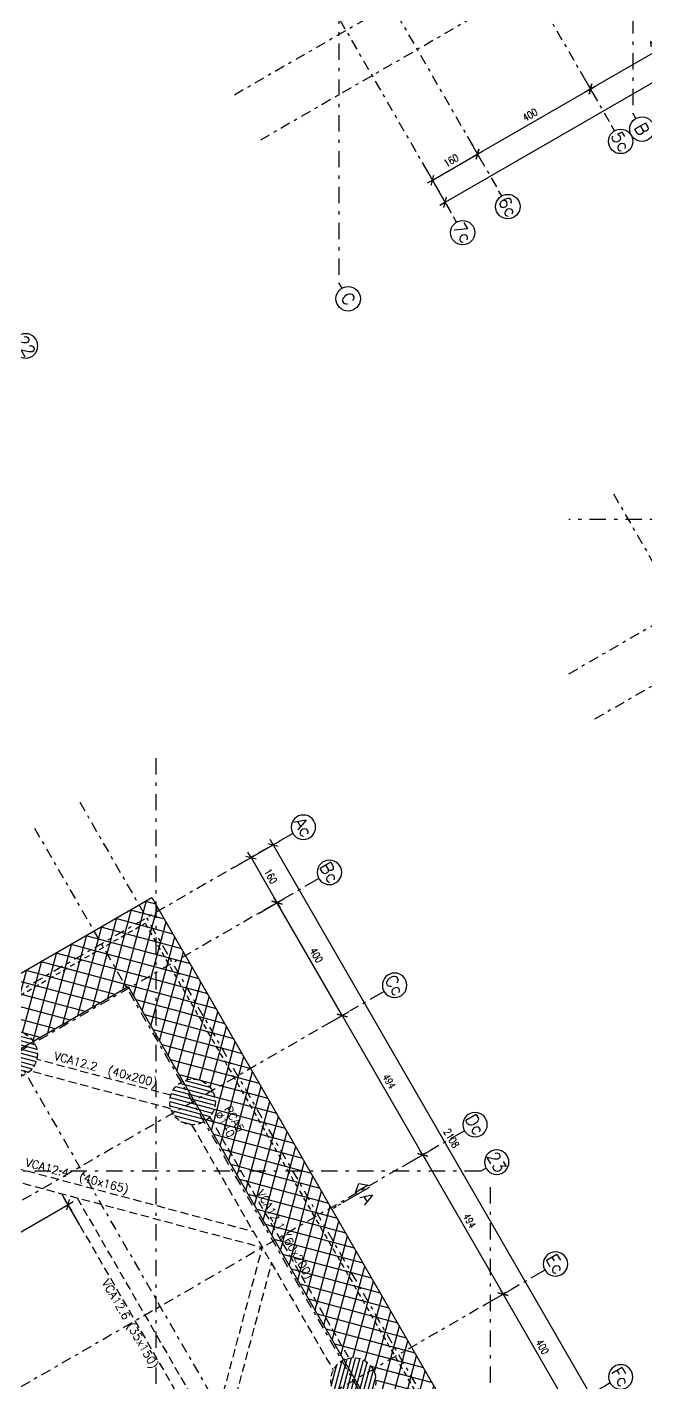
# Model space of a CAD drawing. Header units: metres. Extents: x 661733 to 661987, y 8168511 to 8168781.
# Drawn here: x 661874.99 to 661893.99, y 8168567.89 to 8168609.5 of the extents above; entities that cross this region are included whole.
import ezdxf
from ezdxf.enums import TextEntityAlignment as Align

# ---------------------------------------------------------------- set-up
doc = ezdxf.new("R2010")
doc.units = ezdxf.units.M
doc.header["$MEASUREMENT"] = 0
doc.linetypes.add('SPX-CAMPANARIO$0$DASHDOT2', pattern=[0.5, 0.25, -0.125, 0, -0.125])
doc.linetypes.add('SPX-CAMPANARIO$0$HIDDEN2', pattern=[0.1875, 0.125, -0.0625])
doc.layers.get('0').update_dxf_attribs({"linetype": 'CONTINUOUS'})
doc.layers.get('Defpoints').update_dxf_attribs({"linetype": 'CONTINUOUS'})
for name, color, linetype in [('SPX-CAMPANARIO$0$SP 00 Me1', 9, 'SPX-CAMPANARIO$0$DASHDOT2'), ('SPX-CAMPANARIO$0$SP0Me1', 9, 'SPX-CAMPANARIO$0$DASHDOT2'), ('SPX-CAMPANARIO$0$SP1CRT1', 3, 'CONTINUOUS'), ('SPX-CAMPANARIO$0$SP1INV1', 5, 'SPX-CAMPANARIO$0$HIDDEN2'), ('SPX-CAMPANARIO$0$SP1VST1', 2, 'CONTINUOUS'), ('SPX-CAMPANARIO$0$SP2INV1', 5, 'SPX-CAMPANARIO$0$HIDDEN2'), ('SPX-CAMPANARIO$0$SP3HT3', 9, 'CONTINUOUS'), ('SPX-CAMPANARIO$0$SP3HT4', 251, 'CONTINUOUS'), ('SPX-CAMPANARIO$0$SP4DIM1', 5, 'CONTINUOUS'), ('SPX-CAMPANARIO$0$SP4TXT 2', 2, 'CONTINUOUS'), ('SPX-CAMPANARIO$0$SP4TXT4', 4, 'CONTINUOUS')]:
    doc.layers.add(name, color=color, linetype=linetype)
doc.styles.add('SPX-CAMPANARIO$0$SP_T-Geral', font='romans.shx')
doc.styles.add('SPX-CAMPANARIO$0$SP_TD_w.8', font='romans.shx', dxfattribs={"width": 0.8})
doc.dimstyles.new('SPX-CAMPANARIO$0$SP_D125cm_18', dxfattribs={"dimtxt": 0.225, "dimasz": 0.025, "dimexe": 0.25, "dimexo": 0.125, "dimgap": 0.125, "dimtad": 1, "dimdec": 1, "dimlfac": 100, "dimdsep": 46, "dimtxsty": 'SPX-CAMPANARIO$0$SP_TD_w.8', "dimblk": 'SPX-CAMPANARIO$0$TIC', "dimcen": 0.0125, "dimdle": 0.125, "dimclrt": 2, "dimadec": 3, "dimazin": 2, "dimtfac": 1, "dimtdec": 1, "dimtmove": 0, "dimatfit": 3, "dimfxl": 0.2, "dimtolj": 1, "dimtzin": 0, "dimarcsym": 0})

# ---------------------------------------------------------------- blocks, each defined once
blk = doc.blocks.new('*U61')
at = {"layer": 'SPX-CAMPANARIO$0$SP 00 Me1', "color": 0, "linetype": 'Continuous'}
blk.add_line((8.374916364184052e-15, -0.1500000000000909), (0, 0), dxfattribs=at)
blk.add_circle((2.512474909253946e-14, -0.4500000000000455), 0.3, dxfattribs=at)
at = {"layer": 'SPX-CAMPANARIO$0$SP 00 Me1', "color": 0, "linetype": 'Continuous', "style": 'SPX-CAMPANARIO$0$SP_T-Geral'}
blk.add_attdef('EIXO?', text='', height=0.3, dxfattribs=at).set_placement((2.512474909253692e-14, -0.45), align=Align.MIDDLE_CENTER)
blk = doc.blocks.new('SPX-CAMPANARIO$0$TIC')
at = {"color": 2, "linetype": 'Continuous'}
blk.add_line((4.59619407771256, 4.596194077712564), (-4.596194077712553, -4.596194077712553), dxfattribs=at)
at = {"color": 5}
blk.add_line((-1, 0), (7.5, 0), dxfattribs=at)
blk = doc.blocks.new('*D77')
at = {"layer": 'Defpoints', "color": 0, "linetype": 'Continuous', "transparency": 16777216}
for p in [(-8.939339828677475, 14.24376711369759), (-10.53933983296156, 13.48399030708721), (-8.939339828677475, 13.48399030615589)]:
    blk.add_point(p, dxfattribs=at)
at = {"layer": 'SPX-CAMPANARIO$0$SP4DIM1', "color": 0, "linetype": 'Continuous', "lineweight": -2, "transparency": 16777216}
for p, q in [((-10.53933983296156, 13.60899030708721), (-10.53933983296156, 14.49376711369759)), ((-10.51433983296156, 14.24376711369759), (-8.964339828677476, 14.24376711369759)), ((-8.939339828677475, 13.60899030615589), (-8.939339828677475, 14.49376711369759))]:
    blk.add_line(p, q, dxfattribs=at)
at = {"layer": 'SPX-CAMPANARIO$0$SP4DIM1', "color": 0, "linetype": 'Continuous', "lineweight": -2, "transparency": 16777216, "xscale": 0.025, "yscale": 0.025, "zscale": 0.025, "rotation": 180}
blk.add_blockref('SPX-CAMPANARIO$0$TIC', (-10.53933983296156, 14.24376711369759), dxfattribs=at)
at = {"layer": 'SPX-CAMPANARIO$0$SP4DIM1', "color": 0, "linetype": 'Continuous', "lineweight": -2, "transparency": 16777216, "xscale": 0.025, "yscale": 0.025, "zscale": 0.025}
blk.add_blockref('SPX-CAMPANARIO$0$TIC', (-8.939339828677475, 14.24376711369759), dxfattribs=at)
at = {"layer": 'SPX-CAMPANARIO$0$SP4DIM1', "color": 2, "linetype": 'Continuous', "transparency": 16777216, "insert": (-9.739339830819517, 14.48126711369759), "char_height": 0.225, "attachment_point": 5, "style": 'SPX-CAMPANARIO$0$SP_TD_w.8'}
blk.add_mtext('\\A1;160', dxfattribs=at)
blk = doc.blocks.new('*D78')
at = {"layer": 'Defpoints', "color": 0, "linetype": 'Continuous', "transparency": 16777216}
for p in [(10.53933982830495, 15.02651978017764), (-10.53933983296156, 14.26674297356726), (10.53933982830495, 14.26674296129786)]:
    blk.add_point(p, dxfattribs=at)
at = {"layer": 'SPX-CAMPANARIO$0$SP4DIM1', "color": 0, "linetype": 'Continuous', "lineweight": -2, "transparency": 16777216}
for p, q in [((-10.53933983296156, 14.39174297356726), (-10.53933983296156, 15.27651978017764)), ((-10.51433983296156, 15.02651978017764), (10.51433982830495, 15.02651978017764)), ((10.53933982830495, 14.39174296129786), (10.53933982830495, 15.27651978017764))]:
    blk.add_line(p, q, dxfattribs=at)
at = {"layer": 'SPX-CAMPANARIO$0$SP4DIM1', "color": 0, "linetype": 'Continuous', "lineweight": -2, "transparency": 16777216, "xscale": 0.025, "yscale": 0.025, "zscale": 0.025, "rotation": 180}
blk.add_blockref('SPX-CAMPANARIO$0$TIC', (-10.53933983296156, 15.02651978017764), dxfattribs=at)
at = {"layer": 'SPX-CAMPANARIO$0$SP4DIM1', "color": 0, "linetype": 'Continuous', "lineweight": -2, "transparency": 16777216, "xscale": 0.025, "yscale": 0.025, "zscale": 0.025}
blk.add_blockref('SPX-CAMPANARIO$0$TIC', (10.53933982830495, 15.02651978017764), dxfattribs=at)
at = {"layer": 'SPX-CAMPANARIO$0$SP4DIM1', "color": 2, "linetype": 'Continuous', "transparency": 16777216, "insert": (-2.328305533817596e-09, 15.26401978017764), "char_height": 0.225, "attachment_point": 5, "style": 'SPX-CAMPANARIO$0$SP_TD_w.8'}
blk.add_mtext('\\A1;2108', dxfattribs=at)
blk = doc.blocks.new('*D79')
at = {"layer": 'Defpoints', "color": 0, "linetype": 'Continuous', "transparency": 16777216}
for p in [(-8.939339828677475, 14.24376711369759), (-8.939339828677475, 13.48399030615589), (-4.939339831471443, 13.48399030848419)]:
    blk.add_point(p, dxfattribs=at)
at = {"layer": 'SPX-CAMPANARIO$0$SP4DIM1', "color": 0, "linetype": 'Continuous', "lineweight": -2, "transparency": 16777216}
for p, q in [((-8.939339828677475, 13.60899030615589), (-8.939339828677475, 14.49376711369759)), ((-4.964339831471444, 14.24376711369759), (-8.914339828677475, 14.24376711369759)), ((-4.939339831471443, 13.60899030848419), (-4.939339831471443, 14.49376711369759))]:
    blk.add_line(p, q, dxfattribs=at)
at = {"layer": 'SPX-CAMPANARIO$0$SP4DIM1', "color": 0, "linetype": 'Continuous', "lineweight": -2, "transparency": 16777216, "xscale": 0.025, "yscale": 0.025, "zscale": 0.025, "rotation": 180}
blk.add_blockref('SPX-CAMPANARIO$0$TIC', (-8.939339828677475, 14.24376711369759), dxfattribs=at)
at = {"layer": 'SPX-CAMPANARIO$0$SP4DIM1', "color": 0, "linetype": 'Continuous', "lineweight": -2, "transparency": 16777216, "xscale": 0.025, "yscale": 0.025, "zscale": 0.025}
blk.add_blockref('SPX-CAMPANARIO$0$TIC', (-4.939339831471443, 14.24376711369759), dxfattribs=at)
at = {"layer": 'SPX-CAMPANARIO$0$SP4DIM1', "color": 2, "linetype": 'Continuous', "transparency": 16777216, "insert": (-6.939339830074459, 14.48126711369759), "char_height": 0.225, "attachment_point": 5, "style": 'SPX-CAMPANARIO$0$SP_TD_w.8'}
blk.add_mtext('\\A1;400', dxfattribs=at)
blk = doc.blocks.new('*D80')
at = {"layer": 'Defpoints', "color": 0, "linetype": 'Continuous', "transparency": 16777216}
for p in [(-1.924236953822741e-09, 14.24376711369759), (-4.939339831471443, 13.48399030848419), (-1.924237000345653e-09, 13.48399030560912)]:
    blk.add_point(p, dxfattribs=at)
at = {"layer": 'SPX-CAMPANARIO$0$SP4DIM1', "color": 0, "linetype": 'Continuous', "lineweight": -2, "transparency": 16777216}
for p, q in [((-4.939339831471443, 13.60899030848419), (-4.939339831471443, 14.49376711369759)), ((-4.914339831471443, 14.24376711369759), (-0.02500000192423696, 14.24376711369759)), ((-1.92423699269161e-09, 13.60899030560912), (-1.924236938514656e-09, 14.49376711369759))]:
    blk.add_line(p, q, dxfattribs=at)
at = {"layer": 'SPX-CAMPANARIO$0$SP4DIM1', "color": 0, "linetype": 'Continuous', "lineweight": -2, "transparency": 16777216, "xscale": 0.025, "yscale": 0.025, "zscale": 0.025, "rotation": 180}
blk.add_blockref('SPX-CAMPANARIO$0$TIC', (-4.939339831471443, 14.24376711369759), dxfattribs=at)
at = {"layer": 'SPX-CAMPANARIO$0$SP4DIM1', "color": 0, "linetype": 'Continuous', "lineweight": -2, "transparency": 16777216, "xscale": 0.025, "yscale": 0.025, "zscale": 0.025}
blk.add_blockref('SPX-CAMPANARIO$0$TIC', (-1.924236953822741e-09, 14.24376711369759), dxfattribs=at)
at = {"layer": 'SPX-CAMPANARIO$0$SP4DIM1', "color": 2, "linetype": 'Continuous', "transparency": 16777216, "insert": (-2.46966991669784, 14.48126711369759), "char_height": 0.225, "attachment_point": 5, "style": 'SPX-CAMPANARIO$0$SP_TD_w.8'}
blk.add_mtext('\\A1;494', dxfattribs=at)
blk = doc.blocks.new('*D81')
at = {"layer": 'Defpoints', "color": 0, "linetype": 'Continuous', "transparency": 16777216}
for p in [(4.939339827807744, 14.2437671122195), (-1.924236769923482e-09, 13.48399030560912), (4.939339827807744, 13.48399030273405)]:
    blk.add_point(p, dxfattribs=at)
at = {"layer": 'SPX-CAMPANARIO$0$SP4DIM1', "color": 0, "linetype": 'Continuous', "lineweight": -2, "transparency": 16777216}
for p, q in [((-1.92423676226944e-09, 13.60899030560912), (-1.924236708092485e-09, 14.4937671122195)), ((0.02499999807576328, 14.2437671122195), (4.914339827807744, 14.2437671122195)), ((4.939339827807744, 13.60899030273405), (4.939339827807744, 14.4937671122195))]:
    blk.add_line(p, q, dxfattribs=at)
at = {"layer": 'SPX-CAMPANARIO$0$SP4DIM1', "color": 0, "linetype": 'Continuous', "lineweight": -2, "transparency": 16777216, "xscale": 0.025, "yscale": 0.025, "zscale": 0.025, "rotation": 180}
blk.add_blockref('SPX-CAMPANARIO$0$TIC', (-1.92423672340057e-09, 14.2437671122195), dxfattribs=at)
at = {"layer": 'SPX-CAMPANARIO$0$SP4DIM1', "color": 0, "linetype": 'Continuous', "lineweight": -2, "transparency": 16777216, "xscale": 0.025, "yscale": 0.025, "zscale": 0.025}
blk.add_blockref('SPX-CAMPANARIO$0$TIC', (4.939339827807744, 14.2437671122195), dxfattribs=at)
at = {"layer": 'SPX-CAMPANARIO$0$SP4DIM1', "color": 2, "linetype": 'Continuous', "transparency": 16777216, "insert": (2.469669912941754, 14.4812671122195), "char_height": 0.225, "attachment_point": 5, "style": 'SPX-CAMPANARIO$0$SP_TD_w.8'}
blk.add_mtext('\\A1;494', dxfattribs=at)
blk = doc.blocks.new('*D82')
at = {"layer": 'Defpoints', "color": 0, "linetype": 'Continuous', "transparency": 16777216}
for p in [(8.93933982681483, 14.24376711369759), (4.939339827807744, 13.48399030708721), (8.93933982681483, 13.4839903047589)]:
    blk.add_point(p, dxfattribs=at)
at = {"layer": 'SPX-CAMPANARIO$0$SP4DIM1', "color": 0, "linetype": 'Continuous', "lineweight": -2, "transparency": 16777216}
for p, q in [((4.939339827807744, 13.60899030708721), (4.939339827807744, 14.49376711369759)), ((4.964339827807745, 14.24376711369759), (8.91433982681483, 14.24376711369759)), ((8.93933982681483, 13.6089903047589), (8.93933982681483, 14.49376711369759))]:
    blk.add_line(p, q, dxfattribs=at)
at = {"layer": 'SPX-CAMPANARIO$0$SP4DIM1', "color": 0, "linetype": 'Continuous', "lineweight": -2, "transparency": 16777216, "xscale": 0.025, "yscale": 0.025, "zscale": 0.025, "rotation": 180}
blk.add_blockref('SPX-CAMPANARIO$0$TIC', (4.939339827807744, 14.24376711369759), dxfattribs=at)
at = {"layer": 'SPX-CAMPANARIO$0$SP4DIM1', "color": 0, "linetype": 'Continuous', "lineweight": -2, "transparency": 16777216, "xscale": 0.025, "yscale": 0.025, "zscale": 0.025}
blk.add_blockref('SPX-CAMPANARIO$0$TIC', (8.93933982681483, 14.24376711369759), dxfattribs=at)
at = {"layer": 'SPX-CAMPANARIO$0$SP4DIM1', "color": 2, "linetype": 'Continuous', "transparency": 16777216, "insert": (6.939339827311287, 14.48126711369759), "char_height": 0.225, "attachment_point": 5, "style": 'SPX-CAMPANARIO$0$SP_TD_w.8'}
blk.add_mtext('\\A1;400', dxfattribs=at)
blk = doc.blocks.new('*D84')
at = {"layer": 'Defpoints', "color": 0, "linetype": 'Continuous', "transparency": 16777216}
for p in [(13.48399029725782, -8.939339834902952), (14.24376710479954, -8.939339834902952), (13.48399029711001, -10.53933983918704)]:
    blk.add_point(p, dxfattribs=at)
at = {"layer": 'SPX-CAMPANARIO$0$SP4DIM1', "color": 0, "linetype": 'Continuous', "lineweight": -2, "transparency": 16777216}
for p, q in [((13.60899029725782, -8.939339834902952), (14.49376710479954, -8.939339834902952)), ((14.24376710479954, -10.51433983918704), (14.24376710479954, -8.964339834902953)), ((13.60899029711001, -10.53933983918704), (14.49376710479954, -10.53933983918704))]:
    blk.add_line(p, q, dxfattribs=at)
at = {"layer": 'SPX-CAMPANARIO$0$SP4DIM1', "color": 0, "linetype": 'Continuous', "lineweight": -2, "transparency": 16777216, "xscale": 0.025, "yscale": 0.025, "zscale": 0.025}
for p, rotation in [((14.24376710479954, -8.939339834902952), 90), ((14.24376710479954, -10.53933983918704), 270)]:
    blk.add_blockref('SPX-CAMPANARIO$0$TIC', p, dxfattribs=dict(at, rotation=rotation))
at = {"layer": 'SPX-CAMPANARIO$0$SP4DIM1', "color": 2, "linetype": 'Continuous', "transparency": 16777216, "insert": (14.00626710479954, -9.739339837044996), "char_height": 0.225, "attachment_point": 5, "rotation": 90, "style": 'SPX-CAMPANARIO$0$SP_TD_w.8'}
blk.add_mtext('\\A1;160', dxfattribs=at)
blk = doc.blocks.new('*D85')
at = {"layer": 'Defpoints', "color": 0, "linetype": 'Continuous', "transparency": 16777216}
for p in [(13.48399030228395, -4.939339837696919), (13.48399029725782, -8.939339834902952), (14.24376710479954, -8.939339834902952)]:
    blk.add_point(p, dxfattribs=at)
at = {"layer": 'SPX-CAMPANARIO$0$SP4DIM1', "color": 0, "linetype": 'Continuous', "lineweight": -2, "transparency": 16777216}
for p, q in [((13.60899030228395, -4.939339837696919), (14.49376710479954, -4.939339837696918)), ((14.24376710479954, -4.964339837696919), (14.24376710479954, -8.914339834902952)), ((13.60899029725782, -8.939339834902952), (14.49376710479954, -8.939339834902952))]:
    blk.add_line(p, q, dxfattribs=at)
at = {"layer": 'SPX-CAMPANARIO$0$SP4DIM1', "color": 0, "linetype": 'Continuous', "lineweight": -2, "transparency": 16777216, "xscale": 0.025, "yscale": 0.025, "zscale": 0.025}
for p, rotation in [((14.24376710479954, -4.939339837696918), 90), ((14.24376710479954, -8.939339834902952), 270)]:
    blk.add_blockref('SPX-CAMPANARIO$0$TIC', p, dxfattribs=dict(at, rotation=rotation))
at = {"layer": 'SPX-CAMPANARIO$0$SP4DIM1', "color": 2, "linetype": 'Continuous', "transparency": 16777216, "insert": (14.00626710479954, -6.939339836299939), "char_height": 0.225, "attachment_point": 5, "rotation": 90, "style": 'SPX-CAMPANARIO$0$SP_TD_w.8'}
blk.add_mtext('\\A1;400', dxfattribs=at)
blk = doc.blocks.new('*D86')
at = {"layer": 'Defpoints', "color": 0, "linetype": 'Continuous', "transparency": 16777216}
for p in [(13.48399030274024, -8.14971199663246e-09), (14.24376711082874, -8.14971187445103e-09), (13.48399030228395, -4.939339837696919)]:
    blk.add_point(p, dxfattribs=at)
at = {"layer": 'SPX-CAMPANARIO$0$SP4DIM1', "color": 0, "linetype": 'Continuous', "lineweight": -2, "transparency": 16777216}
for p, q in [((13.60899030274024, -8.149711976530927e-09), (14.49376711082874, -8.149711834247963e-09)), ((14.24376711082875, -4.914339837696918), (14.24376711082874, -0.02500000814971188)), ((13.60899030228395, -4.939339837696919), (14.49376711082875, -4.939339837696918))]:
    blk.add_line(p, q, dxfattribs=at)
at = {"layer": 'SPX-CAMPANARIO$0$SP4DIM1', "color": 0, "linetype": 'Continuous', "lineweight": -2, "transparency": 16777216, "xscale": 0.025, "yscale": 0.025, "zscale": 0.025}
for p, rotation in [((14.24376711082874, -8.14971187445103e-09), 90), ((14.24376711082875, -4.939339837696918), 270)]:
    blk.add_blockref('SPX-CAMPANARIO$0$TIC', p, dxfattribs=dict(at, rotation=rotation))
at = {"layer": 'SPX-CAMPANARIO$0$SP4DIM1', "color": 2, "linetype": 'Continuous', "transparency": 16777216, "insert": (14.00626711082874, -2.469669922923319), "char_height": 0.225, "attachment_point": 5, "rotation": 90, "style": 'SPX-CAMPANARIO$0$SP_TD_w.8'}
blk.add_mtext('\\A1;494', dxfattribs=at)
blk = doc.blocks.new('*D90')
at = {"layer": 'Defpoints', "color": 0, "linetype": 'Continuous', "transparency": 16777216}
for p in [(14.2667429655373, 10.53933982155154), (15.02651978441712, 10.53933982155154), (14.26674296359006, -10.53933983971497)]:
    blk.add_point(p, dxfattribs=at)
at = {"layer": 'SPX-CAMPANARIO$0$SP4DIM1', "color": 0, "linetype": 'Continuous', "lineweight": -2, "transparency": 16777216}
for p, q in [((14.3917429655373, 10.53933982155154), (15.27651978441712, 10.53933982155154)), ((15.02651978441712, -10.51433983971497), (15.02651978441712, 10.51433982155154)), ((14.39174296359006, -10.53933983971497), (15.27651978441712, -10.53933983971497))]:
    blk.add_line(p, q, dxfattribs=at)
at = {"layer": 'SPX-CAMPANARIO$0$SP4DIM1', "color": 0, "linetype": 'Continuous', "lineweight": -2, "transparency": 16777216, "xscale": 0.025, "yscale": 0.025, "zscale": 0.025}
for p, rotation in [((15.02651978441712, 10.53933982155154), 90), ((15.02651978441712, -10.53933983971497), 270)]:
    blk.add_blockref('SPX-CAMPANARIO$0$TIC', p, dxfattribs=dict(at, rotation=rotation))
at = {"layer": 'SPX-CAMPANARIO$0$SP4DIM1', "color": 2, "linetype": 'Continuous', "transparency": 16777216, "insert": (14.78901978441712, -9.081716714834616e-09), "char_height": 0.225, "attachment_point": 5, "rotation": 90, "style": 'SPX-CAMPANARIO$0$SP_TD_w.8'}
blk.add_mtext('\\A1;2108', dxfattribs=at)
blk = doc.blocks.new('*D91')
at = {"layer": 'Defpoints', "color": 0, "linetype": 'Continuous', "transparency": 16777216}
for p in [(10.53933982830495, 15.53933982923627), (12.40270331296169, 15.53933982830494), (11.19980247199786, 14.12650588083044), (-5.020952300990981, -14.63931541889906), (10.53933982830495, -14.63931541889906)]:
    blk.add_point(p, dxfattribs=at)
at = {"layer": 'SPX-CAMPANARIO$0$SP4DIM1', "color": 0, "linetype": 'Continuous', "lineweight": -2, "transparency": 16777216}
blk.add_arc((10.53933982830495, 12.3118997635086), 1.931063506137405, 60.74176849085688, 89.25823025154367, dxfattribs=at)
at = {"layer": 'SPX-CAMPANARIO$0$SP4DIM1', "color": 0, "linetype": 'Continuous', "lineweight": -2, "transparency": 16777216, "xscale": 0.025, "yscale": 0.025, "zscale": 0.025}
for p, rotation in [((10.53933982830495, 14.242963269646), 179.6291151257718), ((11.50487161808048, 13.98424979495194), 330.3708836166287)]:
    blk.add_blockref('SPX-CAMPANARIO$0$TIC', p, dxfattribs=dict(at, rotation=rotation))
at = {"layer": 'SPX-CAMPANARIO$0$SP4DIM1', "color": 2, "linetype": 'Continuous', "transparency": 16777216, "insert": (11.10060538719584, 14.40657125387501), "char_height": 0.225, "attachment_point": 5, "rotation": 344.99999937120026, "style": 'SPX-CAMPANARIO$0$SP_TD_w.8'}
blk.add_mtext('\\A1;30°', dxfattribs=at)
blk = doc.blocks.new('*D92')
at = {"layer": 'Defpoints', "color": 0, "linetype": 'Continuous', "transparency": 16777216}
for p in [(1.895115945769265, 15.53933982830494), (-14.63931542541832, 10.53933983085618), (15.53933983109891, 10.53933982271701), (13.39672653883932, 9.505170608980052), (15.53933983016759, 7.661843483356268)]:
    blk.add_point(p, dxfattribs=at)
at = {"layer": 'SPX-CAMPANARIO$0$SP4DIM1', "color": 0, "linetype": 'Continuous', "lineweight": -2, "transparency": 16777216}
blk.add_arc((10.55536997732336, 10.53933982406118), 3.023708497043206, 330.473722401157, 359.5262775443127, dxfattribs=at)
at = {"layer": 'SPX-CAMPANARIO$0$SP4DIM1', "color": 0, "linetype": 'Continuous', "lineweight": -2, "transparency": 16777216, "xscale": 0.025, "yscale": 0.025, "zscale": 0.025}
for p, rotation in [((13.57907847436657, 10.53933982324569), 89.76313876443008), ((13.17397834837051, 9.027485573753598), 240.2368611810396)]:
    blk.add_blockref('SPX-CAMPANARIO$0$TIC', p, dxfattribs=dict(at, rotation=rotation))
at = {"layer": 'SPX-CAMPANARIO$0$SP4DIM1', "color": 2, "linetype": 'Continuous', "transparency": 16777216, "insert": (13.24664072170028, 9.81821600011925), "char_height": 0.225, "attachment_point": 5, "rotation": 74.99999997273477, "style": 'SPX-CAMPANARIO$0$SP_TD_w.8'}
blk.add_mtext('\\A1;30°', dxfattribs=at)
blk = doc.blocks.new('SPX-CAMPANARIO$0$SP_P_140_F')
at = {"layer": 'SPX-CAMPANARIO$0$SP3HT3'}
h = blk.add_hatch(dxfattribs=at)
h.set_pattern_fill('ANSI31', color=256)
h.set_pattern_definition([(45, (-0.2560500135552601, -0.4177359487040206), (-0.08838834764831845, 0.08838834764831845), [])])
edge = h.paths.add_edge_path()
edge.add_arc((4.28626379690982e-17, -1.110223024625157e-16), 0.6999999999827026, 0, 360)
at = {"layer": 'Defpoints'}
for p, q in [((-0.04999999981373549, 0), (0.05000000074505806, -9.313225746154785e-10)), ((-9.313225746154785e-10, -0.04999999981373549), (-9.313225746154785e-10, 0.04999999981373549))]:
    blk.add_line(p, q, dxfattribs=at)
at = {"layer": 'SPX-CAMPANARIO$0$SP2INV1', "ltscale": 1.25}
blk.add_circle((0, 0), 0.6999999999827026, dxfattribs=at)
blk = doc.blocks.new('*D43')
at = {"layer": 'Defpoints', "color": 0, "transparency": 16777216}
for p in [(-4.124027385376403, 4.050000000931324), (-3.268121109789483, 4.050000000931324), (-3.268121113069357, 9.31322574615479e-10)]:
    blk.add_point(p, dxfattribs=at)
at = {"layer": 'SPX-CAMPANARIO$0$SP4DIM1', "color": 0, "lineweight": -2, "transparency": 16777216}
for p, q in [((-3.393121109789483, 4.050000000931324), (-4.374027385376403, 4.050000000931324)), ((-4.124027385376402, 0.02500000093132244), (-4.124027385376403, 4.025000000931324)), ((-3.393121113069357, 9.313225545139457e-10), (-4.374027385376402, 9.313223967721863e-10))]:
    blk.add_line(p, q, dxfattribs=at)
at = {"layer": 'SPX-CAMPANARIO$0$SP4DIM1', "color": 0, "lineweight": -2, "transparency": 16777216, "xscale": 0.025, "yscale": 0.025, "zscale": 0.025}
for p, rotation in [((-4.124027385376403, 4.050000000931324), 90), ((-4.124027385376402, 9.313224369752527e-10), 270)]:
    blk.add_blockref('SPX-CAMPANARIO$0$TIC', p, dxfattribs=dict(at, rotation=rotation))
at = {"layer": 'SPX-CAMPANARIO$0$SP4DIM1', "color": 2, "transparency": 16777216, "insert": (-4.361527385376401, 2.025000000931324), "char_height": 0.225, "attachment_point": 5, "rotation": 90, "style": 'SPX-CAMPANARIO$0$SP_TD_w.8'}
blk.add_mtext('\\A1;405', dxfattribs=at)
blk = doc.blocks.new('*D44')
at = {"layer": 'Defpoints', "color": 0, "transparency": 16777216}
for p in [(-3.268121113069357, 9.31322574615479e-10), (-4.124027387239048, -4.050000000931324), (-3.268121109789482, -4.050000000931324)]:
    blk.add_point(p, dxfattribs=at)
at = {"layer": 'SPX-CAMPANARIO$0$SP4DIM1', "color": 0, "lineweight": -2, "transparency": 16777216}
for p, q in [((-3.393121113069357, 9.313225545139457e-10), (-4.374027387239049, 9.313223967721861e-10)), ((-4.124027387239049, -0.02499999906867757), (-4.124027387239048, -4.025000000931324)), ((-3.393121109789482, -4.050000000931324), (-4.374027387239048, -4.050000000931324))]:
    blk.add_line(p, q, dxfattribs=at)
at = {"layer": 'SPX-CAMPANARIO$0$SP4DIM1', "color": 0, "lineweight": -2, "transparency": 16777216, "xscale": 0.025, "yscale": 0.025, "zscale": 0.025}
for p, rotation in [((-4.124027387239049, 9.313224369752523e-10), 90), ((-4.124027387239048, -4.050000000931324), 270)]:
    blk.add_blockref('SPX-CAMPANARIO$0$TIC', p, dxfattribs=dict(at, rotation=rotation))
at = {"layer": 'SPX-CAMPANARIO$0$SP4DIM1', "color": 2, "transparency": 16777216, "insert": (-4.361527387239048, -2.024999999999999), "char_height": 0.225, "attachment_point": 5, "rotation": 90, "style": 'SPX-CAMPANARIO$0$SP_TD_w.8'}
blk.add_mtext('\\A1;405', dxfattribs=at)
blk = doc.blocks.new('SPX-CAMPANARIO$0$SP_IND_CORTE2')
for p, q in [((-0.2700000000004366, 0), (-1.020000000000437, 0)), ((-0.1350000000002183, 0), (-0.2099999999991269, 0)), ((0, 0), (-0.0750000000007276, 0))]:
    blk.add_line(p, q)
blk.add_lwpolyline([(-1.020000000000437, 0.06000000000000227), (-0.6599999999998545, 0.06000000000000227), (-0.8400000000001455, 0.210000000000008)], close=True)
at = {"style": 'SPX-CAMPANARIO$0$SP_T-Geral'}
blk.add_attdef('1', text='', height=0.3, dxfattribs=at).set_placement((-0.8400000000001455, -0.1999999999999886), align=Align.MIDDLE_CENTER)
blk = doc.blocks.new('SPX-CAMPANARIO$0$SP_EIXOS_CAMP')
at = {"layer": 'SPX-CAMPANARIO$0$SP0Me1', "ltscale": 2}
for p, q in [((1.329643950142471, 15.53933982830494), (-14.63931542541832, -12.11970775347996)), ((1.895115945769266, 15.53933982830494), (15.53933983016759, 7.661843483356268)), ((-14.63931542541832, 13.23869983571336), (15.53933983016759, -4.18495492732394)), ((-14.63931542541832, 2.824551025020269), (15.53933983016759, -14.59910373801703))]:
    blk.add_line(p, q, dxfattribs=at)
at = {"layer": 'SPX-CAMPANARIO$0$SP0Me1', "ltscale": 1.25}
for p, q in [((-10.53933983296156, 15.53933982923627), (-10.53933983296156, -14.63931541889906)), ((-8.939339828677475, 15.53933982830495), (-8.939339829581828, -14.63931541889906)), ((-4.939339831471443, 15.53933982830495), (-4.939339831471443, -14.63931541889906)), ((-1.862645149230957e-09, 15.53933982923627), (-2.766997046325639e-09, -14.63931541889906)), ((4.939339827746153, 15.53933982830495), (4.939339828650505, -14.63931541889906)), ((8.93933982681483, 15.53933982830495), (8.93933982681483, -14.63931541889906)), ((10.53933982830495, 15.53933982923627), (10.53933982830495, -14.63931541889906)), ((-14.63931542541832, 10.53933983085618), (15.53933983109891, 10.53933982271701)), ((-14.63931542541832, 8.939339843335901), (15.53933983016759, 8.939339835196733)), ((-14.63931542541832, 4.939339844240252), (15.53933983109891, 4.939339835196733)), ((-14.63931542541832, -4.939339816786047), (15.53933983016759, -4.939339824020863)), ((-14.63931542541832, -8.939339815881695), (15.53933983203024, -8.939339824020863)), ((-14.63931542541832, -10.53933982200145), (15.53933983109891, -10.53933982923627))]:
    blk.add_line(p, q, dxfattribs=at)
at = {"layer": 'SPX-CAMPANARIO$0$SP0Me1'}
ref = blk.add_blockref('*U61', (-10.53933984164484, 15.53933732956648), dxfattribs=dict(at, xscale=-1.25, yscale=1.25, zscale=1.25, rotation=180))
ref.add_attrib('EIXO?', 'Ac', dxfattribs={"layer": 'SPX-CAMPANARIO$0$SP 00 Me1', "color": 0, "linetype": 'Continuous', "height": 0.3750000000000001, "rotation": 3.201653208998473e-08, "style": 'SPX-CAMPANARIO$0$SP_T-Geral'}).set_placement((-10.53933984137708, 16.10183732863515), align=Align.MIDDLE_CENTER)
ref = blk.add_blockref('*U61', (-8.939339839223399, 15.53933733046055), dxfattribs=dict(at, xscale=-1.25, yscale=1.25, zscale=1.25, rotation=180))
ref.add_attrib('EIXO?', 'Bc', dxfattribs={"layer": 'SPX-CAMPANARIO$0$SP 00 Me1', "color": 0, "linetype": 'Continuous', "height": 0.3750000000000001, "rotation": 3.201653208998473e-08, "style": 'SPX-CAMPANARIO$0$SP_T-Geral'}).set_placement((-8.93933983779149, 16.10183732952922), align=Align.MIDDLE_CENTER)
ref = blk.add_blockref('*U61', (-4.939339840154721, 15.53933733269572), dxfattribs=dict(at, xscale=-1.25, yscale=1.25, zscale=1.25, rotation=180))
ref.add_attrib('EIXO?', 'Cc', dxfattribs={"layer": 'SPX-CAMPANARIO$0$SP 00 Me1', "color": 0, "linetype": 'Continuous', "height": 0.3750000000000001, "rotation": 3.201653208998473e-08, "style": 'SPX-CAMPANARIO$0$SP_T-Geral'}).set_placement((-4.939339841051119, 16.1018373317644), align=Align.MIDDLE_CENTER)
ref = blk.add_blockref('*U61', (-1.054592273617995e-08, 15.53933733545579), dxfattribs=dict(at, xscale=-1.25, yscale=1.25, zscale=1.25, rotation=180))
ref.add_attrib('EIXO?', 'Dc', dxfattribs={"layer": 'SPX-CAMPANARIO$0$SP 00 Me1', "color": 0, "linetype": 'Continuous', "height": 0.3750000000000001, "rotation": 3.201653208998473e-08, "style": 'SPX-CAMPANARIO$0$SP_T-Geral'}).set_placement((-1.086024398189167e-08, 16.10183733568862), align=Align.MIDDLE_CENTER)
ref = blk.add_blockref('*U61', (1.329643950142471, 15.53933982830494), dxfattribs=dict(at, xscale=-1.25, yscale=1.25, zscale=1.25, rotation=180))
ref.add_attrib('EIXO?', '23', dxfattribs={"layer": 'SPX-CAMPANARIO$0$SP 00 Me1', "color": 0, "linetype": 'Continuous', "height": 0.3750000000000001, "rotation": 3.201653208998473e-08, "style": 'SPX-CAMPANARIO$0$SP_T-Geral'}).set_placement((1.32964394982815, 16.10183982853777), align=Align.MIDDLE_CENTER)
ref = blk.add_blockref('*U61', (4.939339819062875, 15.53933733728454), dxfattribs=dict(at, xscale=-1.25, yscale=1.25, zscale=1.25, rotation=180))
ref.add_attrib('EIXO?', 'Ec', dxfattribs={"layer": 'SPX-CAMPANARIO$0$SP 00 Me1', "color": 0, "linetype": 'Continuous', "height": 0.3750000000000001, "rotation": 3.201653208998473e-08, "style": 'SPX-CAMPANARIO$0$SP_T-Geral'}).set_placement((4.939339819912707, 16.10183733751737), align=Align.MIDDLE_CENTER)
ref = blk.add_blockref('*U61', (8.939339818131552, 15.53933733951971), dxfattribs=dict(at, xscale=-1.25, yscale=1.25, zscale=1.25, rotation=180))
ref.add_attrib('EIXO?', 'Fc', dxfattribs={"layer": 'SPX-CAMPANARIO$0$SP 00 Me1', "color": 0, "linetype": 'Continuous', "height": 0.3750000000000001, "rotation": 3.201653208998473e-08, "style": 'SPX-CAMPANARIO$0$SP_T-Geral'}).set_placement((8.939339817817231, 16.10183734033461), align=Align.MIDDLE_CENTER)
ref = blk.add_blockref('*U61', (12.40270331296169, 15.53933982830494), dxfattribs=dict(at, xscale=-1.25, yscale=1.25, zscale=1.25, rotation=180))
ref.add_attrib('EIXO?', '22', dxfattribs={"layer": 'SPX-CAMPANARIO$0$SP 00 Me1', "color": 0, "linetype": 'Continuous', "height": 0.3750000000000001, "rotation": 3.201653208998473e-08, "style": 'SPX-CAMPANARIO$0$SP_T-Geral'}).set_placement((12.40270331264737, 16.10183982853777), align=Align.MIDDLE_CENTER)
ref = blk.add_blockref('*U61', (15.53933733142913, -4.184953484676612), dxfattribs=dict(at, xscale=1.25, yscale=1.25, zscale=1.25, rotation=90))
ref.add_attrib('EIXO?', 'B', dxfattribs={"layer": 'SPX-CAMPANARIO$0$SP 00 Me1', "color": 0, "linetype": 'Continuous', "height": 0.3749999999999998, "rotation": 5.336085289072461e-08, "style": 'SPX-CAMPANARIO$0$SP_T-Geral'}).set_placement((16.10183733107988, -4.184953484676612), align=Align.MIDDLE_CENTER)
ref = blk.add_blockref('*U61', (15.53933733142912, -4.939339815638959), dxfattribs=dict(at, xscale=1.25, yscale=1.25, zscale=1.25, rotation=90))
ref.add_attrib('EIXO?', '5c', dxfattribs={"layer": 'SPX-CAMPANARIO$0$SP 00 Me1', "color": 0, "linetype": 'Continuous', "height": 0.3749999999999998, "rotation": 5.336085289072461e-08, "style": 'SPX-CAMPANARIO$0$SP_T-Geral'}).set_placement((16.10183733107988, -4.939339815638959), align=Align.MIDDLE_CENTER)
ref = blk.add_blockref('*U61', (15.53933733236045, -8.93933981563896), dxfattribs=dict(at, xscale=1.25, yscale=1.25, zscale=1.25, rotation=90))
ref.add_attrib('EIXO?', '6c', dxfattribs={"layer": 'SPX-CAMPANARIO$0$SP 00 Me1', "color": 0, "linetype": 'Continuous', "height": 0.3749999999999998, "rotation": 5.336085289072461e-08, "style": 'SPX-CAMPANARIO$0$SP_T-Geral'}).set_placement((16.1018373320112, -8.93933981563896), align=Align.MIDDLE_CENTER)
ref = blk.add_blockref('*U61', (15.53933733236045, -10.53933982178569), dxfattribs=dict(at, xscale=1.25, yscale=1.25, zscale=1.25, rotation=90))
ref.add_attrib('EIXO?', '7c', dxfattribs={"layer": 'SPX-CAMPANARIO$0$SP 00 Me1', "color": 0, "linetype": 'Continuous', "height": 0.3749999999999998, "rotation": 5.336085289072461e-08, "style": 'SPX-CAMPANARIO$0$SP_T-Geral'}).set_placement((16.10183733259328, -10.53933982178569), align=Align.MIDDLE_CENTER)
ref = blk.add_blockref('*U61', (15.53933733142912, -14.5991022953697), dxfattribs=dict(at, xscale=1.25, yscale=1.25, zscale=1.25, rotation=90))
ref.add_attrib('EIXO?', 'C', dxfattribs={"layer": 'SPX-CAMPANARIO$0$SP 00 Me1', "color": 0, "linetype": 'Continuous', "height": 0.3749999999999998, "rotation": 5.336085289072461e-08, "style": 'SPX-CAMPANARIO$0$SP_T-Geral'}).set_placement((16.10183733107988, -14.5991022953697), align=Align.MIDDLE_CENTER)
at = {"layer": 'SPX-CAMPANARIO$0$SP4DIM1', "linetype": 'Continuous'}
for base, line1, line2, picture, middle in [((13.39672653883932, 9.505170608980052), ((1.895115945769266, 15.53933982830494), (15.53933983016759, 7.661843483356268)), ((-14.63931542541832, 10.53933983085618), (15.53933983109891, 10.53933982271701)), '*D92', (13.24664072170028, 9.818216000119248)), ((11.19980247199786, 14.12650588083044), ((10.53933982830495, 15.53933982923627), (10.53933982830495, -14.63931541889906)), ((12.40270331296169, 15.53933982830494), (-5.020952300990981, -14.63931541889906)), '*D91', (11.10060538719584, 14.40657125387501))]:
    dim = blk.add_angular_dim_2l(base=base, line1=line1, line2=line2, dimstyle='SPX-CAMPANARIO$0$SP_D125cm_18', dxfattribs=at)
    dim.commit()
    dim.dimension.update_dxf_attribs({"geometry": picture, "text_midpoint": middle})
for base, p1, p2, picture, middle in [((10.53933982830495, 15.02651978017764), (-10.53933983296156, 14.26674297356726), (10.53933982830495, 14.26674296129786), '*D78', (-2.328305533817596e-09, 15.26401978017764)), ((4.939339827807744, 14.2437671122195), (-1.924236769923482e-09, 13.48399030560912), (4.939339827807744, 13.48399030273405), '*D81', (2.469669912941754, 14.4812671122195))]:
    dim = blk.add_linear_dim(base=base, p1=p1, p2=p2, dimstyle='SPX-CAMPANARIO$0$SP_D125cm_18', override={"dimdec": 0}, dxfattribs=at)
    dim.commit()
    dim.dimension.update_dxf_attribs({"geometry": picture, "text_midpoint": middle})
for base, p1, p2, picture, middle in [((-8.939339828677475, 14.24376711369759), (-10.53933983296156, 13.48399030708721), (-8.939339828677475, 13.48399030615589), '*D77', (-9.739339830819517, 14.48126711369759)), ((8.93933982681483, 14.24376711369759), (4.939339827807744, 13.48399030708721), (8.93933982681483, 13.4839903047589), '*D82', (6.939339827311287, 14.48126711369759))]:
    dim = blk.add_linear_dim(base=base, p1=p1, p2=p2, dimstyle='SPX-CAMPANARIO$0$SP_D125cm_18', dxfattribs=at)
    dim.commit()
    dim.dimension.update_dxf_attribs({"geometry": picture, "text_midpoint": middle})
for base, p1, p2, angle, picture, middle in [((-8.939339828677475, 14.24376711369759), (-4.939339831471443, 13.48399030848419), (-8.939339828677475, 13.48399030615589), 180, '*D79', (-6.939339830074459, 14.48126711369759)), ((14.24376710479954, -8.939339834902952), (13.48399030228394, -4.939339837696918), (13.48399029725781, -8.939339834902949), 269.9999999613565, '*D85', (14.00626710479954, -6.939339836299939)), ((14.24376710479954, -8.939339834902952), (13.48399029711, -10.53933983918703), (13.48399029725781, -8.939339834902949), 89.99999996135651, '*D84', (14.00626710479954, -9.739339837044996))]:
    dim = blk.add_linear_dim(base=base, p1=p1, p2=p2, angle=angle, dimstyle='SPX-CAMPANARIO$0$SP_D125cm_18', dxfattribs=at)
    dim.commit()
    dim.dimension.update_dxf_attribs({"geometry": picture, "text_midpoint": middle})
for base, p1, p2, angle, picture, middle in [((-1.924236953822741e-09, 14.24376711369759), (-4.939339831471443, 13.48399030848419), (-1.924237000345653e-09, 13.48399030560912), 7.016709298534877e-15, '*D80', (-2.46966991669784, 14.48126711369759)), ((15.02651978441712, 10.53933982155154), (14.26674296359005, -10.53933983971496), (14.2667429655373, 10.53933982155154), 89.99999996135651, '*D90', (14.78901978441712, -9.081716714834616e-09)), ((14.24376711082874, -8.14971187445103e-09), (13.48399030228394, -4.939339837696918), (13.48399030274024, -8.149711996632456e-09), 89.99999996135651, '*D86', (14.00626711082874, -2.469669922923319))]:
    dim = blk.add_linear_dim(base=base, p1=p1, p2=p2, angle=angle, dimstyle='SPX-CAMPANARIO$0$SP_D125cm_18', override={"dimdec": 0}, dxfattribs=at)
    dim.commit()
    dim.dimension.update_dxf_attribs({"geometry": picture, "text_midpoint": middle})
blk = doc.blocks.new('SPX-CAMPANARIO$0$01')
at = {"layer": 'SPX-CAMPANARIO$0$SP1INV1', "ltscale": 2}
for p, q in [((-8.56433982681483, 4.656612873077393e-09), (3.725290298461914e-08, 8.564339827746153)), ((-8.56433982681483, 0.5656854286789894), (-0.5656853877007961, 8.56433983054012)), ((8.564339822158217, 1.676380634307861e-08), (-5.401670932769775e-08, 8.564339827746153)), ((8.56433981936425, 0.5656854407861829), (0.5656853709369898, 8.564339831471443)), ((-4.16433981349118, 4.399999996927379), (4.164339805895205, 4.399999999533596)), ((-4.5143398111619, 4.050000000931322), (4.514339807161709, 4.050000000931322)), ((8.564339822158217, 7.450580596923828e-09), (-2.980232238769531e-08, -8.564339827746153)), ((-8.564339828677475, -4.656612873077393e-09), (3.539025783538818e-08, -8.564339827746153)), ((-8.564339824952185, -0.5656854305416346), (-0.5656853951513767, -8.564339822158217)), ((8.564339821226895, -0.5656854193657637), (0.5656854026019573, -8.564339822158217)), ((-4.514339813024543, -4.050000000931322), (4.514339805848859, -4.050000000931323)), ((-4.164339815322533, -4.399999996958671), (4.164339805661467, -4.400000000433625))]:
    blk.add_line(p, q, dxfattribs=at)
at = {"layer": 'SPX-CAMPANARIO$0$SP4DIM1'}
for base, p2, angle, picture, middle in [((-4.124027385376403, 4.050000000931324), (-3.268121109789481, 4.050000000931322), 90, '*D43', (-4.361527385376401, 2.025000000931324)), ((-4.124027387239048, -4.050000000931324), (-3.26812110978948, -4.050000000931322), 270, '*D44', (-4.361527387239048, -2.024999999999999))]:
    dim = blk.add_linear_dim(base=base, p1=(-3.268121113069355, 9.313225746154785e-10), p2=p2, angle=angle, dimstyle='SPX-CAMPANARIO$0$SP_D125cm_18', dxfattribs=at)
    dim.commit()
    dim.dimension.update_dxf_attribs({"geometry": picture, "text_midpoint": middle})
blk = doc.blocks.new('SPX-CAMPANARIO')
at = {"layer": 'SPX-CAMPANARIO$0$SP3HT4'}
h = blk.add_hatch(dxfattribs=at)
h.set_pattern_fill('ANSI37', color=256, scale=3)
h.set_pattern_definition([(345.0000000390839, (661313.149658029, 8168529.596742191), (0.09705714166635818, 0.3622221849246074), []), (75.0000000390839, (661313.149658029, 8168529.596742191), (-0.3622221849246074, 0.0970571416663582), [])])
h.paths.add_polyline_path([(661889.8259150564, 8168563.734204538), (661878.8259150443, 8168582.786763413), (661859.7733561685, 8168571.7867634), (661870.7733561806, 8168552.734204526)])
h.paths.add_polyline_path([(661864.88442043, 8168566.934140434, -0.9167914195142443), (661864.1870537085, 8168568.142015026), (661862.5054069817, 8168571.054712593), (661865.4181045503, 8168572.736359321, -0.3890227138355431), (661865.7023719313, 8168573.638727215, -0.3890227138057578), (661866.6259791423, 8168573.433726043), (661873.9732920866, 8168577.675699157, -0.3890227140089777), (661874.2575594673, 8168578.578067051, -0.3890227139791926), (661875.1811666786, 8168578.373065879), (661878.0938642367, 8168580.0547126), (661879.7755109624, 8168577.142015035, -0.9167914382262522), (661880.4728776851, 8168575.934140442), (661884.7148507973, 8168568.586827498, -0.9167914389007389), (661885.4122175201, 8168567.378952905), (661887.0938642424, 8168564.466255345), (661884.1811666847, 8168562.784608623, -0.3890227169107331), (661883.896899307, 8168561.882240722, -0.3890227168809481), (661882.9732920917, 8168562.087241901), (661875.62597915, 8168557.845268789, -0.3890227163153701), (661875.3417117717, 8168556.942900889, -0.3890227162855854), (661874.4181045572, 8168557.147902067), (661871.5054069881, 8168555.466255338), (661869.823760265, 8168558.378952898, -0.9167914195142443), (661869.1263935434, 8168559.58682749)], flags=16)
at = {"layer": 'SPX-CAMPANARIO$0$SP1INV1', "ltscale": 2}
for p, q in [((661880.0424413469, 8168575.808357744), (661884.3907016285, 8168568.27694995)), ((661880.5963744157, 8168576.048917522), (661884.8759990182, 8168568.636390217))]:
    blk.add_line(p, q, dxfattribs=at)
for points in [[(661879.4024148327, 8168576.712953544), (661875.2897466649, 8168577.814939655)], [(661879.4036649703, 8168576.298508099), (661875.0814412902, 8168577.456644439)]]:
    blk.add_lwpolyline(points, dxfattribs=at)
at = {"layer": 'SPX-CAMPANARIO$0$SP1VST1'}
for points in [[(661878.8259150442, 8168582.786763412), (661889.8259150566, 8168563.734204537), (661870.7733561809, 8168552.734204524), (661859.7733561684, 8168571.786763399)], [(661878.0938642371, 8168580.054712599), (661887.093864243, 8168564.466255344), (661871.5054069881, 8168555.466255337), (661862.505406982, 8168571.054712592)]]:
    blk.add_lwpolyline(points, close=True, dxfattribs=at)
at = {"layer": 'SPX-CAMPANARIO$0$SP2INV1', "ltscale": 1.25}
blk.add_lwpolyline([(661878.61307364, 8168581.992428476), (661889.0315801196, 8168563.947045941), (661870.9861975852, 8168553.52853946), (661860.5676911053, 8168571.573921995)], close=True, dxfattribs=at)
at = {"rotation": 300.000000039103}
blk.add_blockref('SPX-CAMPANARIO$0$01', (661874.7996356186, 8168567.760483962), dxfattribs=at)
at = {"layer": 'SPX-CAMPANARIO$0$SP 00 Me1', "linetype": 'Continuous', "rotation": 300.000000039103}
for p in [(661889.4406517291, 8168622.401500124), (661854.7996355927, 8168602.401500101), (661909.4406517536, 8168587.760483987), (661874.7996356125, 8168567.760483966)]:
    blk.add_blockref('SPX-CAMPANARIO$0$SP_EIXOS_CAMP', p, dxfattribs=at)
at = {"layer": 'SPX-CAMPANARIO$0$SP1CRT1', "rotation": 300.000000039103}
for p in [(661874.6075594674, 8168577.971849267), (661880.071661084, 8168576.507747658)]:
    blk.add_blockref('SPX-CAMPANARIO$0$SP_P_140_F', p, dxfattribs=at)
at = {"layer": 'SPX-CAMPANARIO$0$SP1CRT1', "xscale": -1, "rotation": 300.0000000450238}
blk.add_blockref('SPX-CAMPANARIO$0$SP_P_140_F', (661885.01100092, 8168567.95256012), dxfattribs=at)
at = {"layer": 'SPX-CAMPANARIO$0$SP4TXT4'}
ref = blk.add_blockref('SPX-CAMPANARIO$0$SP_IND_CORTE2', (661884.3951337785, 8168573.250737099), dxfattribs=dict(at, xscale=-1.25, yscale=1.25, zscale=1.25, rotation=30.00000021257377))
ref.add_attrib('Nº', 'A', dxfattribs={"height": 0.3749999999999999, "rotation": 300.0000000646171, "style": 'SPX-CAMPANARIO$0$SP_T-Geral'}).set_placement((661885.4350723394, 8168573.549510677), align=Align.MIDDLE_CENTER)
at = {"layer": 'SPX-CAMPANARIO$0$SP4TXT 2', "char_height": 0.25, "line_spacing_factor": 0.8, "style": 'SPX-CAMPANARIO$0$SP_T-Geral'}
for s, insert, attachment_point, rotation in [('VCA12.2  (40x200)', (661877.3511883494, 8168577.30772224), 8, 344.99999989456427), ('PCA5\\P%%C140', (661880.993840993, 8168576.274770932), 4, 300.00000003910304), ('VCA12.4  (40x165)', (661876.4756561018, 8168574.040182236), 8, 345.00000012642704), ('VCA12.1 (60x200)', (661882.7283556977, 8168572.338132584), 8, 300.00000003910304), ('VCA12.6 (35x150)', (661878.2659338339, 8168569.761752182), 2, 299.99999999497356)]:
    blk.add_mtext(s, dxfattribs=dict(at, insert=insert, attachment_point=attachment_point, rotation=rotation))

msp = doc.modelspace()

# ---------------------------------------------------------------- block references
msp.add_blockref('SPX-CAMPANARIO', (0, 0))

doc.saveas('drawing.dxf')
